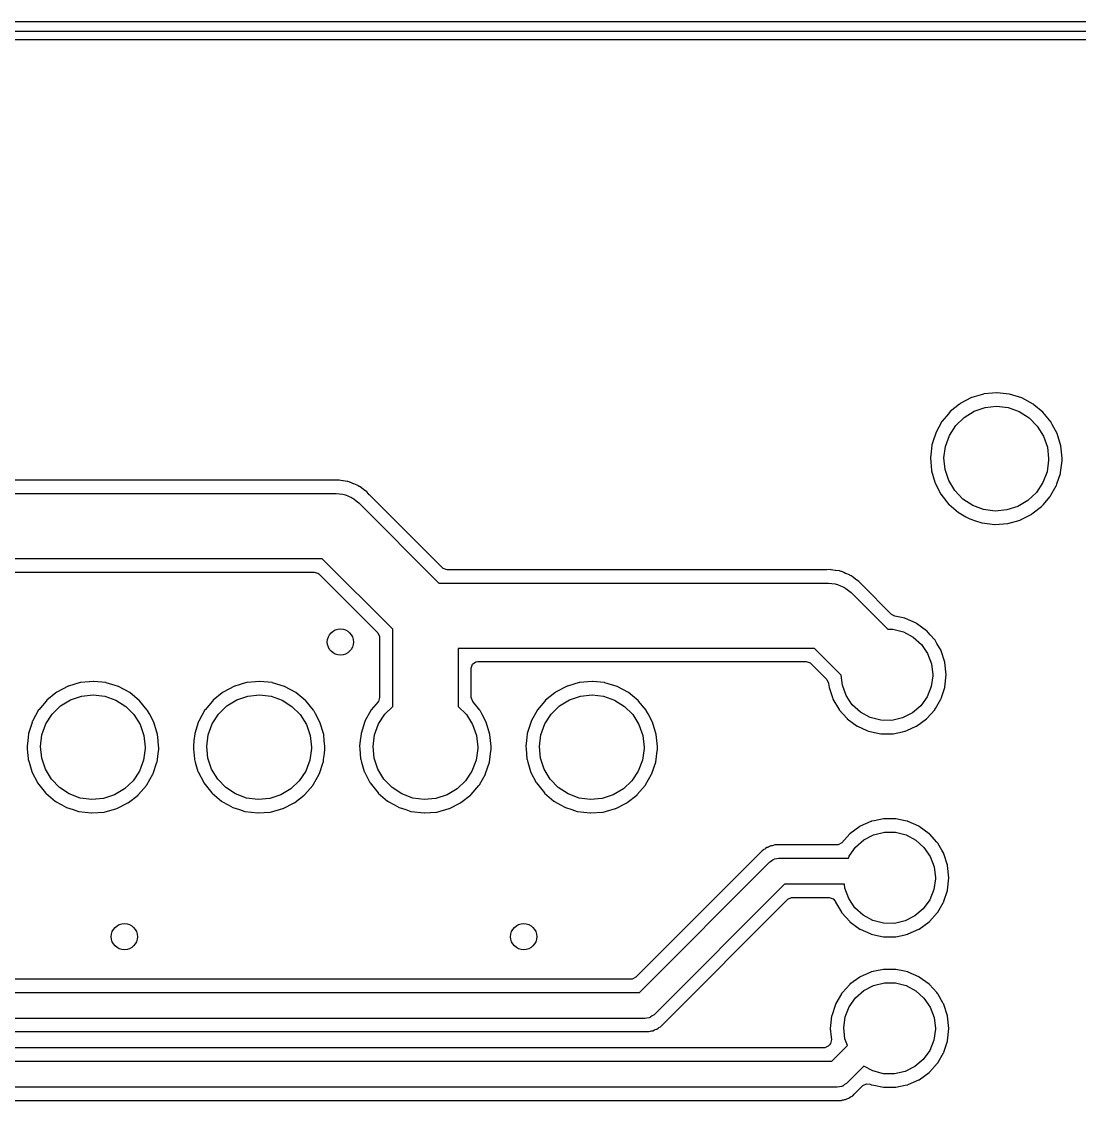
# Model space of a CAD drawing. Extents: x 0.4 to 11.3, y -7.9 to -0.4.
# Drawn here: x 5.218 to 5.854, y -3.252 to -2.603 of the extents above; entities that cross this region are included whole.
import ezdxf

# ---------------------------------------------------------------- set-up
doc = ezdxf.new("R2010")
doc.units = 0
doc.header["$MEASUREMENT"] = 0
doc.layers.add('BLACK', color=7, linetype='CONTINUOUS')

msp = doc.modelspace()

# ---------------------------------------------------------------- linework, layer by layer
at = {"layer": 'BLACK', "linetype": 'CONTINUOUS'}
for p, q in [((3.61811, -2.60335), (7.14, -2.60335)), ((7.13705, -2.60925), (3.62107, -2.60925)), ((3.62992, -2.61419), (7.12821, -2.61419)), ((5.79634, -2.82732), (5.78929, -2.82939)), ((5.79652, -2.82726), (5.79634, -2.82732)), ((5.79634, -2.82732), (5.79634, -2.82732)), ((5.79671, -2.82725), (5.79652, -2.82726)), ((5.80169, -2.82679), (5.79671, -2.82725)), ((5.79671, -2.82725), (5.79671, -2.82725)), ((5.80421, -2.82656), (5.80169, -2.82679)), ((5.8044, -2.82658), (5.80421, -2.82656)), ((5.81171, -2.82735), (5.8044, -2.82658)), ((5.8044, -2.82658), (5.8044, -2.82658)), ((5.8119, -2.82737), (5.81171, -2.82735)), ((5.81171, -2.82735), (5.81171, -2.82735)), ((5.81928, -2.82965), (5.8119, -2.82737)), ((5.78173, -2.83345), (5.77624, -2.83786)), ((5.78212, -2.83314), (5.78173, -2.83345)), ((5.78226, -2.83302), (5.78212, -2.83314)), ((5.78212, -2.83314), (5.78212, -2.83314)), ((5.78911, -2.82944), (5.78226, -2.83302)), ((5.78929, -2.82939), (5.78911, -2.82944)), ((5.78929, -2.82939), (5.78929, -2.82939)), ((5.82607, -2.83333), (5.81928, -2.82965)), ((5.82622, -2.83345), (5.82607, -2.83333)), ((5.8265, -2.83368), (5.82622, -2.83345)), ((5.82622, -2.83345), (5.82622, -2.83345)), ((5.83202, -2.83825), (5.8265, -2.83368)), ((5.7752, -2.8391), (5.7714, -2.84363)), ((5.77624, -2.83786), (5.7752, -2.8391)), ((5.78455, -2.84132), (5.79053, -2.83764)), ((5.79053, -2.83764), (5.79717, -2.83538)), ((5.79717, -2.83538), (5.80416, -2.83465)), ((5.80416, -2.83465), (5.81113, -2.83548)), ((5.81113, -2.83548), (5.81774, -2.83783)), ((5.81774, -2.83783), (5.82367, -2.8416)), ((5.8369, -2.84424), (5.83202, -2.83825)), ((5.77128, -2.84378), (5.76756, -2.85055)), ((5.7714, -2.84363), (5.77128, -2.84378)), ((5.7714, -2.84363), (5.7714, -2.84363)), ((5.77573, -2.85214), (5.77953, -2.84624)), ((5.77953, -2.84624), (5.78455, -2.84132)), ((5.82367, -2.8416), (5.82862, -2.84658)), ((5.82862, -2.84658), (5.83234, -2.85253)), ((5.83699, -2.84441), (5.8369, -2.84424)), ((5.83762, -2.84558), (5.83699, -2.84441)), ((5.83699, -2.84441), (5.83699, -2.84441)), ((5.84053, -2.85106), (5.83762, -2.84558)), ((5.7675, -2.85073), (5.76599, -2.85548)), ((5.76756, -2.85055), (5.7675, -2.85073)), ((5.7675, -2.85073), (5.7675, -2.85073)), ((5.77332, -2.85874), (5.77573, -2.85214)), ((5.83234, -2.85253), (5.83465, -2.85916)), ((5.84276, -2.85845), (5.84053, -2.85106)), ((5.7652, -2.8581), (5.76476, -2.86204)), ((5.76522, -2.85791), (5.7652, -2.8581)), ((5.7652, -2.8581), (5.7652, -2.8581)), ((5.76599, -2.85548), (5.76522, -2.85791)), ((5.77244, -2.8657), (5.77332, -2.85874)), ((5.83465, -2.85916), (5.83543, -2.86614)), ((5.84312, -2.86209), (5.84276, -2.85845)), ((5.76476, -2.86204), (5.76436, -2.86559)), ((5.76436, -2.86559), (5.76501, -2.87329)), ((5.77313, -2.87269), (5.77244, -2.8657)), ((5.83543, -2.86614), (5.83542, -2.86702)), ((5.84348, -2.86578), (5.84312, -2.86209)), ((5.84352, -2.86614), (5.84348, -2.86578)), ((5.8435, -2.86725), (5.84352, -2.86614)), ((5.76501, -2.87329), (5.76506, -2.87347)), ((5.76506, -2.87347), (5.76506, -2.87347)), ((5.76506, -2.87347), (5.76699, -2.8802)), ((5.77535, -2.87935), (5.77313, -2.87269)), ((5.83542, -2.86702), (5.83444, -2.87397)), ((5.84259, -2.87446), (5.84349, -2.86736)), ((5.84349, -2.86736), (5.8435, -2.86725)), ((5.40578, -2.87913), (4.90504, -2.87913)), ((5.40601, -2.87913), (5.40578, -2.87913)), ((5.40846, -2.87899), (5.40601, -2.87913)), ((5.40869, -2.87903), (5.40846, -2.87899)), ((5.40966, -2.87921), (5.40869, -2.87903)), ((5.40869, -2.87903), (5.40869, -2.87903)), ((5.41093, -2.87944), (5.40966, -2.87921)), ((5.41113, -2.87948), (5.41093, -2.87944)), ((5.41362, -2.8798), (5.41113, -2.87948)), ((5.41396, -2.87994), (5.41362, -2.8798)), ((5.41466, -2.88014), (5.41396, -2.87994)), ((5.77898, -2.88536), (5.77535, -2.87935)), ((5.83444, -2.87397), (5.83195, -2.88054)), ((5.84042, -2.88128), (5.84247, -2.87509)), ((5.84247, -2.87509), (5.84253, -2.87491)), ((5.84247, -2.87509), (5.84247, -2.87509)), ((5.84253, -2.87491), (5.84259, -2.87446)), ((5.41502, -2.8802), (5.41466, -2.88014)), ((5.41615, -2.88071), (5.41502, -2.8802)), ((5.41731, -2.88124), (5.41615, -2.88071)), ((5.4175, -2.88132), (5.41731, -2.88124)), ((5.41962, -2.88214), (5.4175, -2.88132)), ((5.41984, -2.88223), (5.41962, -2.88214)), ((5.41962, -2.88214), (5.41962, -2.88214)), ((5.42014, -2.88244), (5.41984, -2.88223)), ((5.42077, -2.8828), (5.42014, -2.88244)), ((5.42089, -2.88285), (5.42077, -2.8828)), ((5.4211, -2.88295), (5.42089, -2.88285)), ((5.42129, -2.88309), (5.4211, -2.88295)), ((5.42308, -2.8845), (5.42129, -2.88309)), ((5.42129, -2.88309), (5.42129, -2.88309)), ((5.42325, -2.88462), (5.42308, -2.8845)), ((5.4253, -2.88607), (5.42325, -2.88462)), ((5.42546, -2.88624), (5.4253, -2.88607)), ((5.4268, -2.88779), (5.42546, -2.88624)), ((5.76699, -2.8802), (5.76714, -2.88071)), ((5.76714, -2.88071), (5.76722, -2.88088)), ((5.76722, -2.88088), (5.77058, -2.88741)), ((5.78386, -2.89041), (5.77898, -2.88536)), ((5.82806, -2.88639), (5.82298, -2.89123)), ((5.83195, -2.88054), (5.82806, -2.88639)), ((5.83675, -2.88813), (5.84, -2.88241)), ((5.84, -2.88241), (5.8401, -2.88224)), ((5.84, -2.88241), (5.84, -2.88241)), ((5.8401, -2.88224), (5.84042, -2.88128)), ((4.90671, -2.88703), (5.40671, -2.88703)), ((5.40671, -2.88703), (5.40695, -2.88703)), ((5.40695, -2.88703), (5.40894, -2.88734)), ((5.40894, -2.88734), (5.41094, -2.88749)), ((5.41094, -2.88749), (5.41168, -2.88777)), ((5.41168, -2.88777), (5.41247, -2.88789)), ((5.41247, -2.88789), (5.41429, -2.88874)), ((5.41429, -2.88874), (5.41617, -2.88945)), ((5.41617, -2.88945), (5.4168, -2.88992)), ((5.4168, -2.88992), (5.41752, -2.89026)), ((5.41752, -2.89026), (5.41902, -2.89159)), ((5.41902, -2.89159), (5.42063, -2.89279)), ((5.42063, -2.89279), (5.46874, -2.94091)), ((5.42698, -2.88798), (5.4268, -2.88779)), ((5.47087, -2.93187), (5.42698, -2.88798)), ((5.77058, -2.88741), (5.77058, -2.88741)), ((5.77058, -2.88741), (5.77067, -2.88758)), ((5.77067, -2.88758), (5.77547, -2.89364)), ((5.78974, -2.89425), (5.78386, -2.89041)), ((5.82298, -2.89123), (5.81695, -2.89482)), ((5.83224, -2.89364), (5.83616, -2.8891)), ((5.83616, -2.8891), (5.83628, -2.88896)), ((5.83616, -2.8891), (5.83616, -2.8891)), ((5.83628, -2.88896), (5.83675, -2.88813)), ((5.77547, -2.89364), (5.77561, -2.89376)), ((5.77561, -2.89376), (5.77561, -2.89376)), ((5.77561, -2.89376), (5.7812, -2.89852)), ((5.7812, -2.89852), (5.7812, -2.89852)), ((5.7812, -2.89852), (5.78135, -2.89864)), ((5.78135, -2.89864), (5.78151, -2.89874)), ((5.78151, -2.89874), (5.78151, -2.89874)), ((5.78151, -2.89874), (5.78562, -2.90103)), ((5.79632, -2.8967), (5.78974, -2.89425)), ((5.80328, -2.89763), (5.79632, -2.8967)), ((5.81027, -2.89699), (5.80328, -2.89763)), ((5.81695, -2.89482), (5.81027, -2.89699)), ((5.82515, -2.89956), (5.8262, -2.89874)), ((5.8262, -2.89874), (5.83108, -2.89492)), ((5.83108, -2.89492), (5.83123, -2.8948)), ((5.83108, -2.89492), (5.83108, -2.89492)), ((5.83123, -2.8948), (5.83224, -2.89364)), ((5.78562, -2.90103), (5.78809, -2.90241)), ((5.78809, -2.90241), (5.79153, -2.90353)), ((5.79153, -2.90353), (5.79526, -2.90474)), ((5.79526, -2.90474), (5.79526, -2.90474)), ((5.79526, -2.90474), (5.79544, -2.9048)), ((5.79544, -2.9048), (5.80311, -2.90571)), ((5.80311, -2.90571), (5.8033, -2.9057)), ((5.8033, -2.9057), (5.81062, -2.90514)), ((5.8033, -2.9057), (5.8033, -2.9057)), ((5.81062, -2.90514), (5.81081, -2.90512)), ((5.81062, -2.90514), (5.81062, -2.90514)), ((5.81081, -2.90512), (5.81825, -2.90304)), ((5.81825, -2.90304), (5.81842, -2.90296)), ((5.81842, -2.90296), (5.82498, -2.89965)), ((5.81842, -2.90296), (5.81842, -2.90296)), ((5.82498, -2.89965), (5.82515, -2.89956)), ((5.82498, -2.89965), (5.82498, -2.89965)), ((5.39856, -2.9264), (4.91144, -2.9264)), ((5.44091, -2.96874), (5.39856, -2.9264)), ((4.91633, -2.93429), (5.39367, -2.93429)), ((5.39367, -2.93429), (5.39597, -2.93504)), ((5.39597, -2.93504), (5.39643, -2.93543)), ((5.39643, -2.93543), (5.43187, -2.97087)), ((5.47134, -2.93227), (5.47087, -2.93187)), ((5.47363, -2.93301), (5.47134, -2.93227)), ((5.70179, -2.93301), (5.47363, -2.93301)), ((5.70201, -2.93301), (5.70179, -2.93301)), ((5.70446, -2.93286), (5.70201, -2.93301)), ((5.70469, -2.93291), (5.70446, -2.93286)), ((5.70567, -2.93309), (5.70469, -2.93291)), ((5.70469, -2.93291), (5.70469, -2.93291)), ((5.70693, -2.93332), (5.70567, -2.93309)), ((5.70713, -2.93335), (5.70693, -2.93332)), ((5.70963, -2.93368), (5.70713, -2.93335)), ((5.70996, -2.93381), (5.70963, -2.93368)), ((5.71067, -2.93401), (5.70996, -2.93381)), ((5.71102, -2.93408), (5.71067, -2.93401)), ((5.7122, -2.93461), (5.71102, -2.93408)), ((5.71331, -2.93511), (5.7122, -2.93461)), ((5.7135, -2.93519), (5.71331, -2.93511)), ((5.71563, -2.93602), (5.7135, -2.93519)), ((5.71584, -2.93611), (5.71563, -2.93602)), ((5.71563, -2.93602), (5.71563, -2.93602)), ((5.71614, -2.93631), (5.71584, -2.93611)), ((5.71678, -2.93668), (5.71614, -2.93631)), ((5.71689, -2.93673), (5.71678, -2.93668)), ((5.71711, -2.93683), (5.71689, -2.93673)), ((5.71729, -2.93697), (5.71711, -2.93683)), ((5.71909, -2.93838), (5.71729, -2.93697)), ((5.71729, -2.93697), (5.71729, -2.93697)), ((5.46874, -2.94091), (5.70272, -2.94091)), ((5.70272, -2.94091), (5.70296, -2.94091)), ((5.70296, -2.94091), (5.70494, -2.94122)), ((5.70494, -2.94122), (5.70694, -2.94136)), ((5.70694, -2.94136), (5.70769, -2.94164)), ((5.70769, -2.94164), (5.70847, -2.94177)), ((5.70847, -2.94177), (5.71029, -2.94262)), ((5.71029, -2.94262), (5.71217, -2.94332)), ((5.71217, -2.94332), (5.71281, -2.9438)), ((5.71281, -2.9438), (5.71352, -2.94414)), ((5.71352, -2.94414), (5.71503, -2.94547)), ((5.71925, -2.9385), (5.71909, -2.93838)), ((5.72131, -2.93995), (5.71925, -2.9385)), ((5.72146, -2.94012), (5.72131, -2.93995)), ((5.72281, -2.94167), (5.72146, -2.94012)), ((5.72299, -2.94186), (5.72281, -2.94167)), ((5.74087, -2.95975), (5.72299, -2.94186)), ((5.71503, -2.94547), (5.71664, -2.94667)), ((5.71664, -2.94667), (5.73867, -2.96871)), ((5.74282, -2.9608), (5.74087, -2.95975)), ((5.74901, -2.96212), (5.74282, -2.9608)), ((5.7492, -2.96216), (5.74901, -2.96212)), ((5.74901, -2.96212), (5.74901, -2.96212)), ((5.74939, -2.96224), (5.7492, -2.96216)), ((5.75583, -2.96511), (5.74939, -2.96224)), ((5.74939, -2.96224), (5.74939, -2.96224)), ((5.44091, -3.01508), (5.44091, -2.96874)), ((5.73867, -2.96871), (5.74164, -2.96872)), ((5.74164, -2.96872), (5.74807, -2.97033)), ((5.74807, -2.97033), (5.75392, -2.97343)), ((5.75601, -2.96519), (5.75583, -2.96511)), ((5.75583, -2.96511), (5.75583, -2.96511)), ((5.76204, -2.96957), (5.75601, -2.96519)), ((5.76218, -2.96972), (5.76204, -2.96957)), ((5.76424, -2.97201), (5.76218, -2.96972)), ((5.76218, -2.96972), (5.76218, -2.96972)), ((5.43187, -2.97087), (5.43296, -2.97302)), ((5.43296, -2.97302), (5.43301, -2.97363)), ((5.43301, -2.97363), (5.43301, -3.00977)), ((5.75392, -2.97343), (5.75886, -2.97784)), ((5.76703, -2.97511), (5.76424, -2.97201)), ((5.76713, -2.97529), (5.76703, -2.97511)), ((5.76826, -2.97724), (5.76713, -2.97529)), ((5.76713, -2.97529), (5.76713, -2.97529)), ((5.77076, -2.98156), (5.76826, -2.97724)), ((5.69456, -2.98028), (5.48028, -2.98028)), ((5.48028, -2.98028), (5.48028, -3.01503)), ((5.7107, -2.99641), (5.69456, -2.98028)), ((5.75886, -2.97784), (5.76261, -2.9833)), ((5.76261, -2.9833), (5.76495, -2.98949)), ((5.77082, -2.98176), (5.77076, -2.98156)), ((5.77299, -2.98846), (5.77082, -2.98176)), ((5.77082, -2.98176), (5.77082, -2.98176)), ((5.48817, -2.99207), (5.48891, -2.98978)), ((5.48891, -2.98978), (5.49086, -2.98836)), ((5.49086, -2.98836), (5.49207, -2.98817)), ((5.49207, -2.98817), (5.68968, -2.98817)), ((5.68968, -2.98817), (5.69197, -2.98891)), ((5.69197, -2.98891), (5.69243, -2.98931)), ((5.69243, -2.98931), (5.70196, -2.99884)), ((5.76495, -2.98949), (5.76575, -2.99606)), ((5.77306, -2.98865), (5.77299, -2.98846)), ((5.77299, -2.98846), (5.77299, -2.98846)), ((5.77384, -2.99606), (5.77306, -2.98865)), ((5.48817, -3.00971), (5.48817, -2.99207)), ((5.71136, -3.00236), (5.7107, -2.99641)), ((5.76574, -2.99664), (5.76481, -3.0032)), ((5.76575, -2.99606), (5.76574, -2.99664)), ((5.77306, -3.00347), (5.77384, -2.99606)), ((5.24576, -3.00291), (5.23892, -3.00649)), ((5.24595, -3.00285), (5.24576, -3.00291)), ((5.25299, -3.00078), (5.24595, -3.00285)), ((5.24595, -3.00285), (5.24595, -3.00285)), ((5.25317, -3.00073), (5.25299, -3.00078)), ((5.25299, -3.00078), (5.25299, -3.00078)), ((5.25336, -3.00071), (5.25317, -3.00073)), ((5.25834, -3.00026), (5.25336, -3.00071)), ((5.25336, -3.00071), (5.25336, -3.00071)), ((5.26087, -3.00003), (5.25834, -3.00026)), ((5.26106, -3.00005), (5.26087, -3.00003)), ((5.26836, -3.00081), (5.26106, -3.00005)), ((5.26106, -3.00005), (5.26106, -3.00005)), ((5.26855, -3.00083), (5.26836, -3.00081)), ((5.26836, -3.00081), (5.26836, -3.00081)), ((5.27593, -3.00312), (5.26855, -3.00083)), ((5.28272, -3.00679), (5.27593, -3.00312)), ((5.34576, -3.00291), (5.33892, -3.00649)), ((5.34595, -3.00285), (5.34576, -3.00291)), ((5.35299, -3.00078), (5.34595, -3.00285)), ((5.34595, -3.00285), (5.34595, -3.00285)), ((5.35317, -3.00073), (5.35299, -3.00078)), ((5.35299, -3.00078), (5.35299, -3.00078)), ((5.35336, -3.00071), (5.35317, -3.00073)), ((5.35834, -3.00026), (5.35336, -3.00071)), ((5.35336, -3.00071), (5.35336, -3.00071)), ((5.36087, -3.00003), (5.35834, -3.00026)), ((5.36106, -3.00005), (5.36087, -3.00003)), ((5.36836, -3.00081), (5.36106, -3.00005)), ((5.36106, -3.00005), (5.36106, -3.00005)), ((5.36855, -3.00083), (5.36836, -3.00081)), ((5.36836, -3.00081), (5.36836, -3.00081)), ((5.37593, -3.00312), (5.36855, -3.00083)), ((5.38272, -3.00679), (5.37593, -3.00312)), ((5.54576, -3.00291), (5.53892, -3.00649)), ((5.54595, -3.00285), (5.54576, -3.00291)), ((5.55299, -3.00078), (5.54595, -3.00285)), ((5.54595, -3.00285), (5.54595, -3.00285)), ((5.55317, -3.00073), (5.55299, -3.00078)), ((5.55299, -3.00078), (5.55299, -3.00078)), ((5.55336, -3.00071), (5.55317, -3.00073)), ((5.55834, -3.00026), (5.55336, -3.00071)), ((5.55336, -3.00071), (5.55336, -3.00071)), ((5.56087, -3.00003), (5.55834, -3.00026)), ((5.56106, -3.00005), (5.56087, -3.00003)), ((5.56836, -3.00081), (5.56106, -3.00005)), ((5.56106, -3.00005), (5.56106, -3.00005)), ((5.56855, -3.00083), (5.56836, -3.00081)), ((5.56836, -3.00081), (5.56836, -3.00081)), ((5.57593, -3.00312), (5.56855, -3.00083)), ((5.58272, -3.00679), (5.57593, -3.00312)), ((5.70196, -2.99884), (5.70308, -3.00118)), ((5.70308, -3.00118), (5.70325, -3.00279)), ((5.70325, -3.00279), (5.70332, -3.00347)), ((5.71363, -3.00857), (5.71136, -3.00236)), ((5.76481, -3.0032), (5.76234, -3.00934)), ((5.23839, -3.00691), (5.2329, -3.01133)), ((5.23877, -3.00661), (5.23839, -3.00691)), ((5.23892, -3.00649), (5.23877, -3.00661)), ((5.23877, -3.00661), (5.23877, -3.00661)), ((5.24718, -3.01111), (5.25383, -3.00884)), ((5.25383, -3.00884), (5.26081, -3.00811)), ((5.26081, -3.00811), (5.26778, -3.00894)), ((5.26778, -3.00894), (5.2744, -3.0113)), ((5.28868, -3.01172), (5.28272, -3.00679)), ((5.33839, -3.00691), (5.3329, -3.01133)), ((5.33877, -3.00661), (5.33839, -3.00691)), ((5.33892, -3.00649), (5.33877, -3.00661)), ((5.33877, -3.00661), (5.33877, -3.00661)), ((5.34718, -3.01111), (5.35383, -3.00884)), ((5.35383, -3.00884), (5.36081, -3.00811)), ((5.36081, -3.00811), (5.36778, -3.00894)), ((5.36778, -3.00894), (5.3744, -3.0113)), ((5.38868, -3.01172), (5.38272, -3.00679)), ((5.53839, -3.00691), (5.5329, -3.01133)), ((5.53877, -3.00661), (5.53839, -3.00691)), ((5.53892, -3.00649), (5.53877, -3.00661)), ((5.53877, -3.00661), (5.53877, -3.00661)), ((5.54718, -3.01111), (5.55383, -3.00884)), ((5.55383, -3.00884), (5.56081, -3.00811)), ((5.56081, -3.00811), (5.56778, -3.00894)), ((5.56778, -3.00894), (5.5744, -3.0113)), ((5.58868, -3.01172), (5.58272, -3.00679)), ((5.70332, -3.00347), (5.70338, -3.00367)), ((5.70338, -3.00367), (5.70338, -3.00367)), ((5.70338, -3.00367), (5.70535, -3.00971)), ((5.71733, -3.01407), (5.71363, -3.00857)), ((5.76234, -3.00934), (5.75848, -3.01472)), ((5.77103, -3.00971), (5.77299, -3.00367)), ((5.77299, -3.00367), (5.77306, -3.00347)), ((5.77299, -3.00367), (5.77299, -3.00367)), ((5.23244, -3.01188), (5.22805, -3.0171)), ((5.2329, -3.01133), (5.23244, -3.01188)), ((5.23618, -3.0197), (5.2412, -3.01479)), ((5.2412, -3.01479), (5.24718, -3.01111)), ((5.2744, -3.0113), (5.28033, -3.01506)), ((5.28033, -3.01506), (5.28527, -3.02004)), ((5.2888, -3.01186), (5.28868, -3.01172)), ((5.29333, -3.01742), (5.2888, -3.01186)), ((5.2888, -3.01186), (5.2888, -3.01186)), ((5.33244, -3.01188), (5.32805, -3.0171)), ((5.3329, -3.01133), (5.33244, -3.01188)), ((5.33618, -3.0197), (5.3412, -3.01479)), ((5.3412, -3.01479), (5.34718, -3.01111)), ((5.3744, -3.0113), (5.38033, -3.01506)), ((5.38033, -3.01506), (5.38527, -3.02004)), ((5.3888, -3.01186), (5.38868, -3.01172)), ((5.39333, -3.01742), (5.3888, -3.01186)), ((5.3888, -3.01186), (5.3888, -3.01186)), ((5.4321, -3.01228), (5.42805, -3.0171)), ((5.43227, -3.01206), (5.4321, -3.01228)), ((5.43301, -3.00977), (5.43227, -3.01206)), ((5.43618, -3.0197), (5.44091, -3.01508)), ((5.48028, -3.01503), (5.48033, -3.01506)), ((5.48033, -3.01506), (5.48527, -3.02004)), ((5.48905, -3.01217), (5.48817, -3.00971)), ((5.49333, -3.01742), (5.48905, -3.01217)), ((5.53244, -3.01188), (5.52805, -3.0171)), ((5.5329, -3.01133), (5.53244, -3.01188)), ((5.53618, -3.0197), (5.5412, -3.01479)), ((5.5412, -3.01479), (5.54718, -3.01111)), ((5.5744, -3.0113), (5.58033, -3.01506)), ((5.58033, -3.01506), (5.58527, -3.02004)), ((5.5888, -3.01186), (5.58868, -3.01172)), ((5.59333, -3.01742), (5.5888, -3.01186)), ((5.5888, -3.01186), (5.5888, -3.01186)), ((5.70535, -3.00971), (5.70562, -3.01056)), ((5.70562, -3.01056), (5.70572, -3.01074)), ((5.70572, -3.01074), (5.70572, -3.01074)), ((5.70572, -3.01074), (5.70895, -3.01632)), ((5.72222, -3.01853), (5.71733, -3.01407)), ((5.75848, -3.01472), (5.75344, -3.01902)), ((5.76743, -3.01632), (5.77065, -3.01074)), ((5.77065, -3.01074), (5.77076, -3.01056)), ((5.77065, -3.01074), (5.77065, -3.01074)), ((5.77076, -3.01056), (5.77103, -3.00971)), ((5.22793, -3.01724), (5.22421, -3.02401)), ((5.22805, -3.0171), (5.22793, -3.01724)), ((5.22805, -3.0171), (5.22805, -3.0171)), ((5.23238, -3.0256), (5.23618, -3.0197)), ((5.28527, -3.02004), (5.28899, -3.026)), ((5.29356, -3.0177), (5.29333, -3.01742)), ((5.29365, -3.01787), (5.29356, -3.0177)), ((5.29456, -3.01959), (5.29365, -3.01787)), ((5.29365, -3.01787), (5.29365, -3.01787)), ((5.29718, -3.02452), (5.29456, -3.01959)), ((5.32793, -3.01724), (5.32421, -3.02401)), ((5.32805, -3.0171), (5.32793, -3.01724)), ((5.32805, -3.0171), (5.32805, -3.0171)), ((5.33238, -3.0256), (5.33618, -3.0197)), ((5.38527, -3.02004), (5.38899, -3.026)), ((5.39356, -3.0177), (5.39333, -3.01742)), ((5.39365, -3.01787), (5.39356, -3.0177)), ((5.39456, -3.01959), (5.39365, -3.01787)), ((5.39365, -3.01787), (5.39365, -3.01787)), ((5.39718, -3.02452), (5.39456, -3.01959)), ((5.42793, -3.01724), (5.42421, -3.02401)), ((5.42805, -3.0171), (5.42793, -3.01724)), ((5.42805, -3.0171), (5.42805, -3.0171)), ((5.43238, -3.0256), (5.43618, -3.0197)), ((5.48527, -3.02004), (5.48899, -3.026)), ((5.49356, -3.0177), (5.49333, -3.01742)), ((5.49365, -3.01787), (5.49356, -3.0177)), ((5.49456, -3.01959), (5.49365, -3.01787)), ((5.49365, -3.01787), (5.49365, -3.01787)), ((5.49718, -3.02452), (5.49456, -3.01959)), ((5.52793, -3.01724), (5.52421, -3.02401)), ((5.52805, -3.0171), (5.52793, -3.01724)), ((5.52805, -3.0171), (5.52805, -3.0171)), ((5.53238, -3.0256), (5.53618, -3.0197)), ((5.58527, -3.02004), (5.58899, -3.026)), ((5.59356, -3.0177), (5.59333, -3.01742)), ((5.59365, -3.01787), (5.59356, -3.0177)), ((5.59456, -3.01959), (5.59365, -3.01787)), ((5.59365, -3.01787), (5.59365, -3.01787)), ((5.59718, -3.02452), (5.59456, -3.01959)), ((5.70895, -3.01632), (5.70935, -3.01702)), ((5.70935, -3.01702), (5.70949, -3.01717)), ((5.70949, -3.01717), (5.7142, -3.0224)), ((5.7142, -3.0224), (5.7142, -3.0224)), ((5.7142, -3.0224), (5.71434, -3.02255)), ((5.71434, -3.02255), (5.72036, -3.02694)), ((5.72804, -3.02169), (5.72222, -3.01853)), ((5.73445, -3.02337), (5.72804, -3.02169)), ((5.74752, -3.02199), (5.74107, -3.02347)), ((5.75344, -3.01902), (5.74752, -3.02199)), ((5.75601, -3.02694), (5.76204, -3.02255)), ((5.76204, -3.02255), (5.76218, -3.0224)), ((5.76218, -3.0224), (5.76689, -3.01717)), ((5.76218, -3.0224), (5.76218, -3.0224)), ((5.76689, -3.01717), (5.76703, -3.01702)), ((5.76703, -3.01702), (5.76743, -3.01632)), ((5.22399, -3.02471), (5.22188, -3.03138)), ((5.22415, -3.0242), (5.22399, -3.02471)), ((5.22421, -3.02401), (5.22415, -3.0242)), ((5.22415, -3.0242), (5.22415, -3.0242)), ((5.22998, -3.0322), (5.23238, -3.0256)), ((5.28899, -3.026), (5.2913, -3.03263)), ((5.29942, -3.03192), (5.29718, -3.02452)), ((5.32399, -3.02471), (5.32188, -3.03138)), ((5.32415, -3.0242), (5.32399, -3.02471)), ((5.32421, -3.02401), (5.32415, -3.0242)), ((5.32415, -3.0242), (5.32415, -3.0242)), ((5.32998, -3.0322), (5.33238, -3.0256)), ((5.38899, -3.026), (5.3913, -3.03263)), ((5.39942, -3.03192), (5.39718, -3.02452)), ((5.42399, -3.02471), (5.42188, -3.03138)), ((5.42415, -3.0242), (5.42399, -3.02471)), ((5.42421, -3.02401), (5.42415, -3.0242)), ((5.42415, -3.0242), (5.42415, -3.0242)), ((5.42998, -3.0322), (5.43238, -3.0256)), ((5.48899, -3.026), (5.4913, -3.03263)), ((5.49942, -3.03192), (5.49718, -3.02452)), ((5.52399, -3.02471), (5.52188, -3.03138)), ((5.52415, -3.0242), (5.52399, -3.02471)), ((5.52421, -3.02401), (5.52415, -3.0242)), ((5.52415, -3.0242), (5.52415, -3.0242)), ((5.52998, -3.0322), (5.53238, -3.0256)), ((5.58899, -3.026), (5.5913, -3.03263)), ((5.59942, -3.03192), (5.59718, -3.02452)), ((5.72036, -3.02694), (5.72055, -3.02702)), ((5.72055, -3.02702), (5.72055, -3.02702)), ((5.72055, -3.02702), (5.72616, -3.02951)), ((5.74107, -3.02347), (5.73445, -3.02337)), ((5.75022, -3.02951), (5.75583, -3.02702)), ((5.75583, -3.02702), (5.75601, -3.02694)), ((5.75583, -3.02702), (5.75583, -3.02702)), ((5.2214, -3.03557), (5.22101, -3.03905)), ((5.22185, -3.03157), (5.2214, -3.03557)), ((5.22188, -3.03138), (5.22185, -3.03157)), ((5.22185, -3.03157), (5.22185, -3.03157)), ((5.2291, -3.03917), (5.22998, -3.0322)), ((5.2913, -3.03263), (5.29209, -3.03961)), ((5.29977, -3.03555), (5.29942, -3.03192)), ((5.30012, -3.03905), (5.29977, -3.03555)), ((5.3214, -3.03557), (5.32101, -3.03905)), ((5.32185, -3.03157), (5.3214, -3.03557)), ((5.32188, -3.03138), (5.32185, -3.03157)), ((5.32185, -3.03157), (5.32185, -3.03157)), ((5.3291, -3.03917), (5.32998, -3.0322)), ((5.3913, -3.03263), (5.39209, -3.03961)), ((5.39977, -3.03555), (5.39942, -3.03192)), ((5.40014, -3.03924), (5.39977, -3.03555)), ((5.4214, -3.03557), (5.42101, -3.03905)), ((5.42185, -3.03157), (5.4214, -3.03557)), ((5.42188, -3.03138), (5.42185, -3.03157)), ((5.42185, -3.03157), (5.42185, -3.03157)), ((5.4291, -3.03917), (5.42998, -3.0322)), ((5.4913, -3.03263), (5.49209, -3.03961)), ((5.49977, -3.03555), (5.49942, -3.03192)), ((5.50012, -3.03905), (5.49977, -3.03555)), ((5.5214, -3.03557), (5.52101, -3.03905)), ((5.52185, -3.03157), (5.5214, -3.03557)), ((5.52188, -3.03138), (5.52185, -3.03157)), ((5.52185, -3.03157), (5.52185, -3.03157)), ((5.5291, -3.03917), (5.52998, -3.0322)), ((5.5913, -3.03263), (5.59209, -3.03961)), ((5.59977, -3.03555), (5.59942, -3.03192)), ((5.60014, -3.03924), (5.59977, -3.03555)), ((5.72616, -3.02951), (5.72717, -3.02997)), ((5.72717, -3.02997), (5.72737, -3.03001)), ((5.72737, -3.03001), (5.72737, -3.03001)), ((5.72737, -3.03001), (5.72884, -3.03032)), ((5.72884, -3.03032), (5.73446, -3.03152)), ((5.73446, -3.03152), (5.74192, -3.03152)), ((5.74192, -3.03152), (5.74754, -3.03032)), ((5.74754, -3.03032), (5.74901, -3.03001)), ((5.74901, -3.03001), (5.7492, -3.02997)), ((5.74901, -3.03001), (5.74901, -3.03001)), ((5.7492, -3.02997), (5.75022, -3.02951)), ((5.22101, -3.03905), (5.22114, -3.0406)), ((5.22114, -3.0406), (5.22164, -3.04656)), ((5.22978, -3.04615), (5.2291, -3.03917)), ((5.29207, -3.04049), (5.2911, -3.04744)), ((5.29209, -3.03961), (5.29207, -3.04049)), ((5.29982, -3.04338), (5.30016, -3.04071)), ((5.30014, -3.03924), (5.30012, -3.03905)), ((5.30017, -3.03961), (5.30014, -3.03924)), ((5.30016, -3.04071), (5.30017, -3.03961)), ((5.32101, -3.03905), (5.32114, -3.0406)), ((5.32114, -3.0406), (5.32164, -3.04656)), ((5.32978, -3.04615), (5.3291, -3.03917)), ((5.39207, -3.04049), (5.3911, -3.04744)), ((5.39209, -3.03961), (5.39207, -3.04049)), ((5.39982, -3.04338), (5.40016, -3.04071)), ((5.40017, -3.03961), (5.40014, -3.03924)), ((5.40016, -3.04071), (5.40017, -3.03961)), ((5.42101, -3.03905), (5.42114, -3.0406)), ((5.42114, -3.0406), (5.42164, -3.04656)), ((5.42978, -3.04615), (5.4291, -3.03917)), ((5.49207, -3.04049), (5.4911, -3.04744)), ((5.49209, -3.03961), (5.49207, -3.04049)), ((5.49982, -3.04338), (5.50016, -3.04071)), ((5.50014, -3.03924), (5.50012, -3.03905)), ((5.50017, -3.03961), (5.50014, -3.03924)), ((5.50016, -3.04071), (5.50017, -3.03961)), ((5.52101, -3.03905), (5.52114, -3.0406)), ((5.52114, -3.0406), (5.52164, -3.04656)), ((5.52978, -3.04615), (5.5291, -3.03917)), ((5.59207, -3.04049), (5.5911, -3.04744)), ((5.59209, -3.03961), (5.59207, -3.04049)), ((5.59982, -3.04338), (5.60016, -3.04071)), ((5.60017, -3.03961), (5.60014, -3.03924)), ((5.60016, -3.04071), (5.60017, -3.03961)), ((5.22164, -3.04656), (5.22166, -3.04675)), ((5.22166, -3.04675), (5.22171, -3.04693)), ((5.22171, -3.04693), (5.22171, -3.04693)), ((5.22171, -3.04693), (5.22218, -3.04856)), ((5.22218, -3.04856), (5.22379, -3.05418)), ((5.232, -3.05282), (5.22978, -3.04615)), ((5.2911, -3.04744), (5.2886, -3.054)), ((5.29681, -3.05552), (5.29913, -3.04856)), ((5.29913, -3.04856), (5.29919, -3.04838)), ((5.29913, -3.04856), (5.29913, -3.04856)), ((5.29919, -3.04838), (5.29936, -3.04703)), ((5.29936, -3.04703), (5.29982, -3.04338)), ((5.32164, -3.04656), (5.32166, -3.04675)), ((5.32166, -3.04675), (5.32171, -3.04693)), ((5.32171, -3.04693), (5.32171, -3.04693)), ((5.32171, -3.04693), (5.32218, -3.04856)), ((5.32218, -3.04856), (5.32379, -3.05418)), ((5.332, -3.05282), (5.32978, -3.04615)), ((5.3911, -3.04744), (5.3886, -3.054)), ((5.39681, -3.05552), (5.39913, -3.04856)), ((5.39913, -3.04856), (5.39919, -3.04838)), ((5.39913, -3.04856), (5.39913, -3.04856)), ((5.39919, -3.04838), (5.39936, -3.04703)), ((5.39936, -3.04703), (5.39982, -3.04338)), ((5.42164, -3.04656), (5.42166, -3.04675)), ((5.42166, -3.04675), (5.42171, -3.04693)), ((5.42171, -3.04693), (5.42171, -3.04693)), ((5.42171, -3.04693), (5.42218, -3.04856)), ((5.42218, -3.04856), (5.42379, -3.05418)), ((5.432, -3.05282), (5.42978, -3.04615)), ((5.4911, -3.04744), (5.4886, -3.054)), ((5.49681, -3.05552), (5.49913, -3.04856)), ((5.49913, -3.04856), (5.49919, -3.04838)), ((5.49913, -3.04856), (5.49913, -3.04856)), ((5.49919, -3.04838), (5.49936, -3.04703)), ((5.49936, -3.04703), (5.49982, -3.04338)), ((5.52164, -3.04656), (5.52166, -3.04675)), ((5.52166, -3.04675), (5.52171, -3.04693)), ((5.52171, -3.04693), (5.52171, -3.04693)), ((5.52171, -3.04693), (5.52218, -3.04856)), ((5.52218, -3.04856), (5.52379, -3.05418)), ((5.532, -3.05282), (5.52978, -3.04615)), ((5.5911, -3.04744), (5.5886, -3.054)), ((5.59681, -3.05552), (5.59913, -3.04856)), ((5.59913, -3.04856), (5.59919, -3.04838)), ((5.59913, -3.04856), (5.59913, -3.04856)), ((5.59919, -3.04838), (5.59936, -3.04703)), ((5.59936, -3.04703), (5.59982, -3.04338)), ((5.22379, -3.05418), (5.22388, -3.05435)), ((5.22388, -3.05435), (5.22723, -3.06088)), ((5.23564, -3.05882), (5.232, -3.05282)), ((5.2886, -3.054), (5.28472, -3.05985)), ((5.32379, -3.05418), (5.32388, -3.05435)), ((5.32388, -3.05435), (5.32723, -3.06088)), ((5.33564, -3.05882), (5.332, -3.05282)), ((5.3886, -3.054), (5.38472, -3.05985)), ((5.42379, -3.05418), (5.42388, -3.05435)), ((5.42388, -3.05435), (5.42723, -3.06088)), ((5.43564, -3.05882), (5.432, -3.05282)), ((5.4886, -3.054), (5.48472, -3.05985)), ((5.52379, -3.05418), (5.52388, -3.05435)), ((5.52388, -3.05435), (5.52723, -3.06088)), ((5.53564, -3.05882), (5.532, -3.05282)), ((5.5886, -3.054), (5.58472, -3.05985)), ((5.22723, -3.06088), (5.22723, -3.06088)), ((5.22723, -3.06088), (5.22732, -3.06105)), ((5.22732, -3.06105), (5.23212, -3.0671)), ((5.24051, -3.06387), (5.23564, -3.05882)), ((5.28472, -3.05985), (5.27963, -3.06469)), ((5.29303, -3.06224), (5.29665, -3.05587)), ((5.29665, -3.05587), (5.29675, -3.05571)), ((5.29665, -3.05587), (5.29665, -3.05587)), ((5.29675, -3.05571), (5.29681, -3.05552)), ((5.32723, -3.06088), (5.32723, -3.06088)), ((5.32723, -3.06088), (5.32732, -3.06105)), ((5.32732, -3.06105), (5.33212, -3.0671)), ((5.34051, -3.06387), (5.33564, -3.05882)), ((5.38472, -3.05985), (5.37963, -3.06469)), ((5.39303, -3.06224), (5.39665, -3.05587)), ((5.39665, -3.05587), (5.39675, -3.05571)), ((5.39665, -3.05587), (5.39665, -3.05587)), ((5.39675, -3.05571), (5.39681, -3.05552)), ((5.42723, -3.06088), (5.42723, -3.06088)), ((5.42723, -3.06088), (5.42732, -3.06105)), ((5.42732, -3.06105), (5.43212, -3.0671)), ((5.44051, -3.06387), (5.43564, -3.05882)), ((5.48472, -3.05985), (5.47963, -3.06469)), ((5.49303, -3.06224), (5.49665, -3.05587)), ((5.49665, -3.05587), (5.49675, -3.05571)), ((5.49665, -3.05587), (5.49665, -3.05587)), ((5.49675, -3.05571), (5.49681, -3.05552)), ((5.52723, -3.06088), (5.52723, -3.06088)), ((5.52723, -3.06088), (5.52732, -3.06105)), ((5.52732, -3.06105), (5.53212, -3.0671)), ((5.54051, -3.06387), (5.53564, -3.05882)), ((5.58472, -3.05985), (5.57963, -3.06469)), ((5.59303, -3.06224), (5.59665, -3.05587)), ((5.59665, -3.05587), (5.59666, -3.05587)), ((5.59666, -3.05587), (5.59675, -3.05571)), ((5.59675, -3.05571), (5.59681, -3.05552)), ((5.23212, -3.0671), (5.23226, -3.06722)), ((5.23226, -3.06722), (5.23226, -3.06722)), ((5.23226, -3.06722), (5.23786, -3.07198)), ((5.24639, -3.06772), (5.24051, -3.06387)), ((5.25297, -3.07017), (5.24639, -3.06772)), ((5.27963, -3.06469), (5.2736, -3.06829)), ((5.28802, -3.06811), (5.29281, -3.06257)), ((5.29281, -3.06257), (5.29293, -3.06242)), ((5.29281, -3.06257), (5.29281, -3.06257)), ((5.29293, -3.06242), (5.29303, -3.06224)), ((5.33212, -3.0671), (5.33226, -3.06722)), ((5.33226, -3.06722), (5.33226, -3.06722)), ((5.33226, -3.06722), (5.33786, -3.07198)), ((5.34639, -3.06772), (5.34051, -3.06387)), ((5.35297, -3.07017), (5.34639, -3.06772)), ((5.37963, -3.06469), (5.3736, -3.06829)), ((5.38802, -3.06811), (5.39281, -3.06257)), ((5.39281, -3.06257), (5.39293, -3.06242)), ((5.39281, -3.06257), (5.39281, -3.06257)), ((5.39293, -3.06242), (5.39303, -3.06224)), ((5.43212, -3.0671), (5.43226, -3.06722)), ((5.43226, -3.06722), (5.43226, -3.06722)), ((5.43226, -3.06722), (5.43786, -3.07198)), ((5.44639, -3.06772), (5.44051, -3.06387)), ((5.45297, -3.07017), (5.44639, -3.06772)), ((5.47963, -3.06469), (5.4736, -3.06829)), ((5.48802, -3.06811), (5.49281, -3.06257)), ((5.49281, -3.06257), (5.49293, -3.06242)), ((5.49281, -3.06257), (5.49281, -3.06257)), ((5.49293, -3.06242), (5.49303, -3.06224)), ((5.53212, -3.0671), (5.53226, -3.06722)), ((5.53226, -3.06722), (5.53226, -3.06722)), ((5.53226, -3.06722), (5.53786, -3.07198)), ((5.54639, -3.06772), (5.54051, -3.06387)), ((5.55297, -3.07017), (5.54639, -3.06772)), ((5.57963, -3.06469), (5.5736, -3.06829)), ((5.58802, -3.06811), (5.59281, -3.06257)), ((5.59281, -3.06257), (5.59293, -3.06242)), ((5.59281, -3.06257), (5.59281, -3.06257)), ((5.59293, -3.06242), (5.59303, -3.06224)), ((5.23786, -3.07198), (5.23786, -3.07198)), ((5.23786, -3.07198), (5.238, -3.07211)), ((5.238, -3.07211), (5.23817, -3.0722)), ((5.23817, -3.0722), (5.23817, -3.0722)), ((5.23817, -3.0722), (5.2419, -3.07429)), ((5.2419, -3.07429), (5.24474, -3.07588)), ((5.25993, -3.0711), (5.25297, -3.07017)), ((5.26692, -3.07046), (5.25993, -3.0711)), ((5.2736, -3.06829), (5.26692, -3.07046)), ((5.27507, -3.07642), (5.28163, -3.07311)), ((5.28163, -3.07311), (5.2818, -3.07303)), ((5.28163, -3.07311), (5.28163, -3.07311)), ((5.2818, -3.07303), (5.28195, -3.07291)), ((5.28195, -3.07291), (5.28774, -3.06839)), ((5.28774, -3.06839), (5.28789, -3.06827)), ((5.28774, -3.06839), (5.28774, -3.06839)), ((5.28789, -3.06827), (5.28802, -3.06811)), ((5.33786, -3.07198), (5.33786, -3.07198)), ((5.33786, -3.07198), (5.338, -3.07211)), ((5.338, -3.07211), (5.33817, -3.0722)), ((5.33817, -3.0722), (5.33817, -3.0722)), ((5.33817, -3.0722), (5.3419, -3.07429)), ((5.3419, -3.07429), (5.34474, -3.07588)), ((5.35993, -3.0711), (5.35297, -3.07017)), ((5.36692, -3.07046), (5.35993, -3.0711)), ((5.3736, -3.06829), (5.36692, -3.07046)), ((5.37507, -3.07642), (5.38163, -3.07311)), ((5.38163, -3.07311), (5.3818, -3.07303)), ((5.38163, -3.07311), (5.38163, -3.07311)), ((5.3818, -3.07303), (5.38195, -3.07291)), ((5.38195, -3.07291), (5.38774, -3.06839)), ((5.38774, -3.06839), (5.38789, -3.06827)), ((5.38774, -3.06839), (5.38774, -3.06839)), ((5.38789, -3.06827), (5.38802, -3.06811)), ((5.43786, -3.07198), (5.43786, -3.07198)), ((5.43786, -3.07198), (5.438, -3.07211)), ((5.438, -3.07211), (5.43817, -3.0722)), ((5.43817, -3.0722), (5.43817, -3.0722)), ((5.43817, -3.0722), (5.4419, -3.07429)), ((5.4419, -3.07429), (5.44474, -3.07588)), ((5.45993, -3.0711), (5.45297, -3.07017)), ((5.46692, -3.07046), (5.45993, -3.0711)), ((5.4736, -3.06829), (5.46692, -3.07046)), ((5.47507, -3.07642), (5.48163, -3.07311)), ((5.48163, -3.07311), (5.4818, -3.07303)), ((5.48163, -3.07311), (5.48163, -3.07311)), ((5.4818, -3.07303), (5.48195, -3.07291)), ((5.48195, -3.07291), (5.48774, -3.06839)), ((5.48774, -3.06839), (5.48789, -3.06827)), ((5.48774, -3.06839), (5.48774, -3.06839)), ((5.48789, -3.06827), (5.48802, -3.06811)), ((5.53786, -3.07198), (5.53786, -3.07198)), ((5.53786, -3.07198), (5.538, -3.07211)), ((5.538, -3.07211), (5.53817, -3.0722)), ((5.53817, -3.0722), (5.53817, -3.0722)), ((5.53817, -3.0722), (5.5419, -3.07429)), ((5.5419, -3.07429), (5.54474, -3.07588)), ((5.55993, -3.0711), (5.55297, -3.07017)), ((5.56692, -3.07046), (5.55993, -3.0711)), ((5.5736, -3.06829), (5.56692, -3.07046)), ((5.57507, -3.07642), (5.58163, -3.07311)), ((5.58163, -3.07311), (5.5818, -3.07303)), ((5.58163, -3.07311), (5.58163, -3.07311)), ((5.5818, -3.07303), (5.58195, -3.07291)), ((5.58195, -3.07291), (5.58774, -3.06839)), ((5.58774, -3.06839), (5.58789, -3.06827)), ((5.58774, -3.06839), (5.58774, -3.06839)), ((5.58789, -3.06827), (5.58802, -3.06811)), ((5.24474, -3.07588), (5.24872, -3.07717)), ((5.24872, -3.07717), (5.25191, -3.0782)), ((5.25191, -3.0782), (5.25191, -3.0782)), ((5.25191, -3.0782), (5.25209, -3.07826)), ((5.25209, -3.07826), (5.25976, -3.07918)), ((5.25976, -3.07918), (5.25995, -3.07916)), ((5.25995, -3.07916), (5.26727, -3.0786)), ((5.25995, -3.07916), (5.25995, -3.07916)), ((5.26727, -3.0786), (5.26746, -3.07859)), ((5.26727, -3.0786), (5.26727, -3.0786)), ((5.26746, -3.07859), (5.2749, -3.07651)), ((5.2749, -3.07651), (5.27507, -3.07642)), ((5.27507, -3.07642), (5.27507, -3.07642)), ((5.34474, -3.07588), (5.34872, -3.07717)), ((5.34872, -3.07717), (5.35191, -3.0782)), ((5.35191, -3.0782), (5.35191, -3.0782)), ((5.35191, -3.0782), (5.35209, -3.07826)), ((5.35209, -3.07826), (5.35976, -3.07918)), ((5.35976, -3.07918), (5.35995, -3.07916)), ((5.35995, -3.07916), (5.36727, -3.0786)), ((5.35995, -3.07916), (5.35995, -3.07916)), ((5.36727, -3.0786), (5.36746, -3.07859)), ((5.36727, -3.0786), (5.36727, -3.0786)), ((5.36746, -3.07859), (5.3749, -3.07651)), ((5.3749, -3.07651), (5.37507, -3.07642)), ((5.37507, -3.07642), (5.37507, -3.07642)), ((5.44474, -3.07588), (5.44872, -3.07717)), ((5.44872, -3.07717), (5.45191, -3.0782)), ((5.45191, -3.0782), (5.45191, -3.0782)), ((5.45191, -3.0782), (5.45209, -3.07826)), ((5.45209, -3.07826), (5.45976, -3.07918)), ((5.45976, -3.07918), (5.45995, -3.07916)), ((5.45995, -3.07916), (5.46727, -3.0786)), ((5.45995, -3.07916), (5.45995, -3.07916)), ((5.46727, -3.0786), (5.46746, -3.07859)), ((5.46727, -3.0786), (5.46727, -3.0786)), ((5.46746, -3.07859), (5.4749, -3.07651)), ((5.4749, -3.07651), (5.47507, -3.07642)), ((5.47507, -3.07642), (5.47507, -3.07642)), ((5.54474, -3.07588), (5.54872, -3.07717)), ((5.54872, -3.07717), (5.55191, -3.0782)), ((5.55191, -3.0782), (5.55191, -3.0782)), ((5.55191, -3.0782), (5.55209, -3.07826)), ((5.55209, -3.07826), (5.55976, -3.07918)), ((5.55976, -3.07918), (5.55995, -3.07916)), ((5.55995, -3.07916), (5.56727, -3.0786)), ((5.55995, -3.07916), (5.55995, -3.07916)), ((5.56727, -3.0786), (5.56746, -3.07859)), ((5.56727, -3.0786), (5.56727, -3.0786)), ((5.56746, -3.07859), (5.5749, -3.07651)), ((5.5749, -3.07651), (5.57507, -3.07642)), ((5.57507, -3.07642), (5.57507, -3.07642)), ((5.72194, -3.08724), (5.71591, -3.09162)), ((5.72213, -3.08716), (5.72194, -3.08724)), ((5.72856, -3.08429), (5.72213, -3.08716)), ((5.72213, -3.08716), (5.72213, -3.08716)), ((5.72875, -3.08421), (5.72856, -3.08429)), ((5.72856, -3.08429), (5.72856, -3.08429)), ((5.72895, -3.08416), (5.72875, -3.08421)), ((5.73042, -3.08385), (5.72895, -3.08416)), ((5.72895, -3.08416), (5.72895, -3.08416)), ((5.73604, -3.08266), (5.73042, -3.08385)), ((5.74349, -3.08266), (5.73604, -3.08266)), ((5.74911, -3.08385), (5.74349, -3.08266)), ((5.75058, -3.08416), (5.74911, -3.08385)), ((5.75078, -3.08421), (5.75058, -3.08416)), ((5.75058, -3.08416), (5.75058, -3.08416)), ((5.75097, -3.08429), (5.75078, -3.08421)), ((5.7574, -3.08716), (5.75097, -3.08429)), ((5.75097, -3.08429), (5.75097, -3.08429)), ((5.75759, -3.08724), (5.7574, -3.08716)), ((5.7574, -3.08716), (5.7574, -3.08716)), ((5.76362, -3.09162), (5.75759, -3.08724)), ((5.71577, -3.09177), (5.71096, -3.09712)), ((5.71591, -3.09162), (5.71577, -3.09177)), ((5.71577, -3.09177), (5.71577, -3.09177)), ((5.72427, -3.09532), (5.73016, -3.09228)), ((5.73016, -3.09228), (5.7366, -3.09073)), ((5.7366, -3.09073), (5.74322, -3.09077)), ((5.74322, -3.09077), (5.74964, -3.09238)), ((5.74964, -3.09238), (5.75549, -3.09548)), ((5.76375, -3.09177), (5.76362, -3.09162)), ((5.76827, -3.09679), (5.76375, -3.09177)), ((5.76375, -3.09177), (5.76375, -3.09177)), ((5.66598, -3.09995), (5.66521, -3.10051)), ((5.66627, -3.09985), (5.66598, -3.09995)), ((5.66688, -3.09966), (5.66627, -3.09985)), ((5.66627, -3.09985), (5.66627, -3.09985)), ((5.66745, -3.09942), (5.66688, -3.09966)), ((5.6683, -3.09899), (5.66745, -3.09942)), ((5.6686, -3.09894), (5.6683, -3.09899)), ((5.66923, -3.09884), (5.6686, -3.09894)), ((5.6686, -3.09894), (5.6686, -3.09894)), ((5.66983, -3.0987), (5.66923, -3.09884)), ((5.67073, -3.09841), (5.66983, -3.0987)), ((5.70806, -3.09841), (5.67073, -3.09841)), ((5.70887, -3.09832), (5.70806, -3.09841)), ((5.71096, -3.09712), (5.70887, -3.09832)), ((5.71548, -3.10509), (5.71928, -3.09967)), ((5.71928, -3.09967), (5.72427, -3.09532)), ((5.75549, -3.09548), (5.76044, -3.09989)), ((5.76044, -3.09989), (5.76419, -3.10534)), ((5.7686, -3.09716), (5.76827, -3.09679)), ((5.76871, -3.09733), (5.7686, -3.09716)), ((5.7711, -3.10147), (5.76871, -3.09733)), ((5.76871, -3.09733), (5.76871, -3.09733)), ((5.66296, -3.10215), (5.58713, -3.17797)), ((5.66384, -3.10126), (5.66296, -3.10215)), ((5.66296, -3.10215), (5.66296, -3.10215)), ((5.66412, -3.10112), (5.66384, -3.10126)), ((5.66469, -3.10083), (5.66412, -3.10112)), ((5.66412, -3.10112), (5.66412, -3.10112)), ((5.66521, -3.10051), (5.66469, -3.10083)), ((5.66981, -3.10708), (5.67026, -3.10698)), ((5.67026, -3.10698), (5.67064, -3.10674)), ((5.67064, -3.10674), (5.67195, -3.10659)), ((5.67195, -3.10659), (5.67323, -3.1063)), ((5.67323, -3.1063), (5.715, -3.1063)), ((5.715, -3.1063), (5.71548, -3.10509)), ((5.76419, -3.10534), (5.76653, -3.11154)), ((5.77233, -3.10361), (5.7711, -3.10147)), ((5.77239, -3.1038), (5.77233, -3.10361)), ((5.77457, -3.1105), (5.77239, -3.1038)), ((5.77239, -3.1038), (5.77239, -3.1038)), ((5.58926, -3.18701), (5.66767, -3.1086)), ((5.66767, -3.1086), (5.66879, -3.1079)), ((5.66879, -3.1079), (5.66981, -3.10708)), ((5.76653, -3.11154), (5.76732, -3.11811)), ((5.77463, -3.1107), (5.77457, -3.1105)), ((5.77457, -3.1105), (5.77457, -3.1105)), ((5.77541, -3.11811), (5.77463, -3.1107)), ((5.76732, -3.11869), (5.76638, -3.12524)), ((5.76732, -3.11811), (5.76732, -3.11869)), ((5.77463, -3.12552), (5.77541, -3.11811)), ((5.67649, -3.12205), (5.59808, -3.20046)), ((5.71267, -3.12205), (5.67649, -3.12205)), ((5.71293, -3.1244), (5.71267, -3.12205)), ((5.71521, -3.13062), (5.71293, -3.1244)), ((5.76638, -3.12524), (5.76391, -3.13139)), ((5.77245, -3.13225), (5.77457, -3.12572)), ((5.77457, -3.12572), (5.77463, -3.12552)), ((5.77457, -3.12572), (5.77457, -3.12572)), ((5.60279, -3.20691), (5.67862, -3.13108)), ((5.67862, -3.13108), (5.68076, -3.12999)), ((5.68076, -3.12999), (5.68137, -3.12994)), ((5.68137, -3.12994), (5.7035, -3.12994)), ((5.7035, -3.12994), (5.70579, -3.13069)), ((5.70579, -3.13069), (5.70706, -3.13225)), ((5.70706, -3.13225), (5.70713, -3.13242)), ((5.70713, -3.13242), (5.7072, -3.13261)), ((5.7072, -3.13261), (5.7073, -3.13279)), ((5.7073, -3.13279), (5.7073, -3.13279)), ((5.7073, -3.13279), (5.71082, -3.13889)), ((5.7189, -3.13612), (5.71521, -3.13062)), ((5.76391, -3.13139), (5.76005, -3.13676)), ((5.76871, -3.13889), (5.77223, -3.13279)), ((5.77223, -3.13279), (5.77233, -3.13261)), ((5.77223, -3.13279), (5.77223, -3.13279)), ((5.77233, -3.13261), (5.77245, -3.13225)), ((5.71082, -3.13889), (5.71092, -3.13906)), ((5.71092, -3.13906), (5.71106, -3.13922)), ((5.71106, -3.13922), (5.71577, -3.14445)), ((5.7238, -3.14057), (5.7189, -3.13612)), ((5.76005, -3.13676), (5.75501, -3.14106)), ((5.76375, -3.14445), (5.76847, -3.13922)), ((5.76847, -3.13922), (5.7686, -3.13906)), ((5.7686, -3.13906), (5.76871, -3.13889)), ((5.71577, -3.14445), (5.71577, -3.14445)), ((5.71577, -3.14445), (5.71591, -3.1446)), ((5.71591, -3.1446), (5.72194, -3.14898)), ((5.72962, -3.14373), (5.7238, -3.14057)), ((5.73602, -3.14541), (5.72962, -3.14373)), ((5.74264, -3.14552), (5.73602, -3.14541)), ((5.7491, -3.14404), (5.74264, -3.14552)), ((5.75501, -3.14106), (5.7491, -3.14404)), ((5.75759, -3.14898), (5.76362, -3.1446)), ((5.76362, -3.1446), (5.76375, -3.14445)), ((5.76375, -3.14445), (5.76375, -3.14445)), ((5.72194, -3.14898), (5.72213, -3.14907)), ((5.72213, -3.14907), (5.72213, -3.14907)), ((5.72213, -3.14907), (5.72856, -3.15193)), ((5.72856, -3.15193), (5.72875, -3.15201)), ((5.72875, -3.15201), (5.72895, -3.15206)), ((5.72895, -3.15206), (5.72895, -3.15206)), ((5.72895, -3.15206), (5.73042, -3.15237)), ((5.73042, -3.15237), (5.73604, -3.15356)), ((5.74349, -3.15356), (5.74911, -3.15237)), ((5.74911, -3.15237), (5.75058, -3.15206)), ((5.75058, -3.15206), (5.75078, -3.15201)), ((5.75058, -3.15206), (5.75058, -3.15206)), ((5.75078, -3.15201), (5.75097, -3.15193)), ((5.75097, -3.15193), (5.7574, -3.14907)), ((5.7574, -3.14907), (5.75759, -3.14898)), ((5.7574, -3.14907), (5.7574, -3.14907)), ((5.73604, -3.15356), (5.74349, -3.15356)), ((5.58713, -3.17797), (5.58498, -3.17907)), ((5.72194, -3.17779), (5.71591, -3.18217)), ((5.72213, -3.17771), (5.72194, -3.17779)), ((5.72856, -3.17484), (5.72213, -3.17771)), ((5.72213, -3.17771), (5.72213, -3.17771)), ((5.72875, -3.17476), (5.72856, -3.17484)), ((5.72856, -3.17484), (5.72856, -3.17484)), ((5.72895, -3.17472), (5.72875, -3.17476)), ((5.73086, -3.17431), (5.72895, -3.17472)), ((5.72895, -3.17472), (5.72895, -3.17472)), ((5.73604, -3.17321), (5.73086, -3.17431)), ((5.74349, -3.17321), (5.73604, -3.17321)), ((5.74867, -3.17431), (5.74349, -3.17321)), ((5.75058, -3.17472), (5.74867, -3.17431)), ((5.75078, -3.17476), (5.75058, -3.17472)), ((5.75058, -3.17472), (5.75058, -3.17472)), ((5.75097, -3.17484), (5.75078, -3.17476)), ((5.7574, -3.17771), (5.75097, -3.17484)), ((5.75097, -3.17484), (5.75097, -3.17484)), ((5.75759, -3.17779), (5.7574, -3.17771)), ((5.7574, -3.17771), (5.7574, -3.17771)), ((5.76362, -3.18217), (5.75759, -3.17779)), ((5.58437, -3.17911), (4.78976, -3.17911)), ((5.58498, -3.17907), (5.58437, -3.17911)), ((5.71577, -3.18232), (5.71142, -3.18716)), ((5.71591, -3.18217), (5.71577, -3.18232)), ((5.71577, -3.18232), (5.71577, -3.18232)), ((5.72427, -3.18587), (5.73016, -3.18283)), ((5.73016, -3.18283), (5.7366, -3.18128)), ((5.7366, -3.18128), (5.74322, -3.18132)), ((5.74322, -3.18132), (5.74964, -3.18293)), ((5.74964, -3.18293), (5.75549, -3.18603)), ((5.76375, -3.18232), (5.76362, -3.18217)), ((5.76811, -3.18716), (5.76375, -3.18232)), ((5.76375, -3.18232), (5.76375, -3.18232)), ((4.78674, -3.18701), (5.58926, -3.18701)), ((5.71082, -3.18788), (5.7075, -3.19363)), ((5.71092, -3.18771), (5.71082, -3.18788)), ((5.71082, -3.18788), (5.71082, -3.18788)), ((5.71142, -3.18716), (5.71092, -3.18771)), ((5.71548, -3.19564), (5.71928, -3.19022)), ((5.71928, -3.19022), (5.72427, -3.18587)), ((5.75549, -3.18603), (5.76044, -3.19044)), ((5.76044, -3.19044), (5.76419, -3.19589)), ((5.7686, -3.18771), (5.76811, -3.18716)), ((5.76871, -3.18788), (5.7686, -3.18771)), ((5.77202, -3.19363), (5.76871, -3.18788)), ((5.76871, -3.18788), (5.76871, -3.18788)), ((5.70713, -3.19436), (5.70496, -3.20106)), ((5.7072, -3.19416), (5.70713, -3.19436)), ((5.70713, -3.19436), (5.70713, -3.19436)), ((5.7075, -3.19363), (5.7072, -3.19416)), ((5.71307, -3.20181), (5.71548, -3.19564)), ((5.76419, -3.19589), (5.76653, -3.20209)), ((5.77233, -3.19416), (5.77202, -3.19363)), ((5.77239, -3.19436), (5.77233, -3.19416)), ((5.77457, -3.20106), (5.77239, -3.19436)), ((5.77239, -3.19436), (5.77239, -3.19436)), ((5.59252, -3.20276), (4.79496, -3.20276)), ((5.5938, -3.20246), (5.59252, -3.20276)), ((5.59511, -3.20232), (5.5938, -3.20246)), ((5.59549, -3.20208), (5.59511, -3.20232)), ((5.59593, -3.20198), (5.59549, -3.20208)), ((5.59696, -3.20116), (5.59593, -3.20198)), ((5.59808, -3.20046), (5.59696, -3.20116)), ((5.70489, -3.20125), (5.70412, -3.20866)), ((5.70496, -3.20106), (5.70489, -3.20125)), ((5.70496, -3.20106), (5.70496, -3.20106)), ((5.71221, -3.20837), (5.71307, -3.20181)), ((5.76653, -3.20209), (5.76732, -3.20866)), ((5.77463, -3.20125), (5.77457, -3.20106)), ((5.77457, -3.20106), (5.77457, -3.20106)), ((5.77541, -3.20866), (5.77463, -3.20125)), ((4.80358, -3.21065), (5.59502, -3.21065)), ((5.59502, -3.21065), (5.59592, -3.21036)), ((5.59592, -3.21036), (5.59652, -3.21021)), ((5.59652, -3.21021), (5.59715, -3.21011)), ((5.59715, -3.21011), (5.59745, -3.21006)), ((5.59715, -3.21011), (5.59715, -3.21011)), ((5.59745, -3.21006), (5.5983, -3.20963)), ((5.5983, -3.20963), (5.59886, -3.2094)), ((5.59886, -3.2094), (5.59948, -3.2092)), ((5.59948, -3.2092), (5.59977, -3.20911)), ((5.59977, -3.20911), (5.60054, -3.20855)), ((5.60054, -3.20855), (5.60106, -3.20823)), ((5.60106, -3.20823), (5.6019, -3.2078)), ((5.6019, -3.2078), (5.60279, -3.20691)), ((5.60279, -3.20691), (5.60279, -3.20691)), ((5.70412, -3.20866), (5.70468, -3.21399)), ((5.71293, -3.21495), (5.71221, -3.20837)), ((5.76732, -3.20924), (5.76638, -3.21579)), ((5.76732, -3.20866), (5.76732, -3.20924)), ((5.77463, -3.21607), (5.77541, -3.20866)), ((5.70482, -3.21533), (5.70432, -3.21769)), ((5.70468, -3.21399), (5.70482, -3.21533)), ((5.7144, -3.21896), (5.71293, -3.21495)), ((5.76638, -3.21579), (5.76391, -3.22194)), ((5.77239, -3.22297), (5.77457, -3.21627)), ((5.77457, -3.21627), (5.77463, -3.21607)), ((5.77457, -3.21627), (5.77457, -3.21627)), ((5.70012, -3.22045), (4.84193, -3.22045)), ((5.70073, -3.2204), (5.70012, -3.22045)), ((5.70288, -3.21931), (5.70073, -3.2204)), ((5.7037, -3.21849), (5.70288, -3.21931)), ((5.70432, -3.21769), (5.7037, -3.21849)), ((5.70501, -3.22835), (5.7144, -3.21896)), ((5.76391, -3.22194), (5.76005, -3.22732)), ((5.76876, -3.22934), (5.77223, -3.22334)), ((5.77223, -3.22334), (5.77233, -3.22316)), ((5.77223, -3.22334), (5.77223, -3.22334)), ((5.77233, -3.22316), (5.77239, -3.22297)), ((4.84317, -3.22835), (5.70501, -3.22835)), ((5.76005, -3.22732), (5.75501, -3.23162)), ((5.76375, -3.235), (5.76847, -3.22977)), ((5.76847, -3.22977), (5.7686, -3.22961)), ((5.7686, -3.22961), (5.76876, -3.22934)), ((5.72425, -3.23137), (5.71383, -3.2418)), ((5.72962, -3.23429), (5.72425, -3.23137)), ((5.73602, -3.23597), (5.72962, -3.23429)), ((5.74264, -3.23607), (5.73602, -3.23597)), ((5.7491, -3.23459), (5.74264, -3.23607)), ((5.75501, -3.23162), (5.7491, -3.23459)), ((5.75759, -3.23953), (5.76362, -3.23515)), ((5.76362, -3.23515), (5.76375, -3.235)), ((5.76375, -3.235), (5.76375, -3.235)), ((5.71271, -3.2425), (5.71168, -3.24332)), ((5.71383, -3.2418), (5.71271, -3.2425)), ((5.71854, -3.24825), (5.72372, -3.24306)), ((5.72372, -3.24306), (5.72587, -3.24197)), ((5.72587, -3.24197), (5.72806, -3.24226)), ((5.72806, -3.24226), (5.72856, -3.24248)), ((5.72856, -3.24248), (5.72856, -3.24248)), ((5.72856, -3.24248), (5.72875, -3.24256)), ((5.72875, -3.24256), (5.72895, -3.24261)), ((5.72895, -3.24261), (5.72895, -3.24261)), ((5.72895, -3.24261), (5.73034, -3.2429)), ((5.73034, -3.2429), (5.73604, -3.24411)), ((5.74349, -3.24411), (5.74919, -3.2429)), ((5.74919, -3.2429), (5.75058, -3.24261)), ((5.75058, -3.24261), (5.75078, -3.24256)), ((5.75058, -3.24261), (5.75058, -3.24261)), ((5.75078, -3.24256), (5.75097, -3.24248)), ((5.75097, -3.24248), (5.7574, -3.23962)), ((5.7574, -3.23962), (5.75759, -3.23953)), ((5.7574, -3.23962), (5.7574, -3.23962)), ((5.70827, -3.24409), (4.84643, -3.24409)), ((5.70955, -3.2438), (5.70827, -3.24409)), ((5.71086, -3.24366), (5.70955, -3.2438)), ((5.71124, -3.24342), (5.71086, -3.24366)), ((5.71168, -3.24332), (5.71124, -3.24342)), ((5.71628, -3.24989), (5.7168, -3.24957)), ((5.7168, -3.24957), (5.71765, -3.24914)), ((5.71765, -3.24914), (5.71854, -3.24825)), ((5.71854, -3.24825), (5.71854, -3.24825)), ((5.73604, -3.24411), (5.74349, -3.24411)), ((4.85692, -3.25199), (5.71077, -3.25199)), ((5.71077, -3.25199), (5.71167, -3.25169)), ((5.71167, -3.25169), (5.71226, -3.25155)), ((5.71226, -3.25155), (5.7129, -3.25145)), ((5.7129, -3.25145), (5.7132, -3.2514)), ((5.7129, -3.25145), (5.7129, -3.25145)), ((5.7132, -3.2514), (5.71405, -3.25097)), ((5.71405, -3.25097), (5.71461, -3.25074)), ((5.71461, -3.25074), (5.71522, -3.25054)), ((5.71522, -3.25054), (5.71552, -3.25044)), ((5.71552, -3.25044), (5.71628, -3.24989))]:
    msp.add_line(p, q, dxfattribs=at)
at = {"layer": 'BLACK'}
for centre in [(5.40945, -2.97638), (5.27953, -3.15354), (5.51969, -3.15354)]:
    msp.add_circle(centre, 0.00787, dxfattribs=at)

doc.saveas('drawing.dxf')
